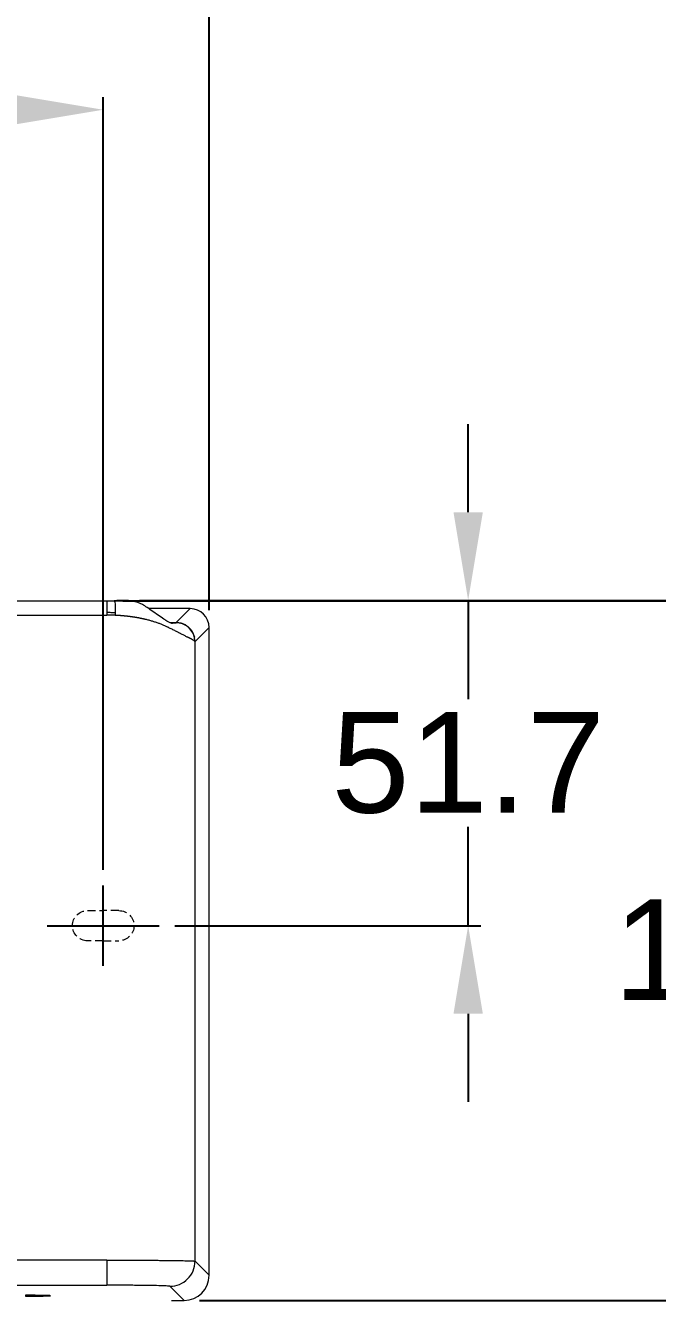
# Model space of a CAD drawing. Header units: millimetres. Extents: x 13235 to 13829, y -4257 to -3417.
# Drawn here: x 13469.7 to 13494.8, y -3957.2 to -3906.6 of the extents above; entities that cross this region are included whole.
import ezdxf

# ---------------------------------------------------------------- set-up
doc = ezdxf.new("R2010")
doc.units = ezdxf.units.MM
doc.header["$LTSCALE"] = 0.1
for name, pattern in [('CENTER2', [28.575, 19.05, -3.175, 3.175, -3.175]), ('HIDDEN2', [4.7625, 3.175, -1.5875]), ('HIDDENX2', [19.05, 12.7, -6.35])]:
    doc.linetypes.add(name, pattern=pattern)
doc.layers.get('0').update_dxf_attribs({"lineweight": 15})
doc.layers.add('DIM', color=3, linetype='Continuous', lineweight=9)
doc.layers.add('HIDDEN', color=8, linetype='HIDDENX2')
doc.styles.add('ARIAL', font='arial.ttf')
doc.styles.get("Standard").update_dxf_attribs({"font": 'arial.ttf'})
doc.dimstyles.new('ISO-25', dxfattribs={"dimtxt": 4, "dimasz": 3.5, "dimexe": 0.5, "dimexo": 0.625, "dimtad": 1, "dimdec": 1, "dimlfac": 5, "dimdsep": 46, "dimtxsty": 'Standard', "dimcen": 2.5, "dimadec": 0, "dimazin": 0, "dimtfac": 1, "dimtdec": 1, "dimtmove": 0, "dimatfit": 3, "dimfxl": 1, "dimarcsym": 0})
doc.dimstyles.new('사본 ISO-25', dxfattribs={"dimtxt": 4, "dimasz": 3.5, "dimexe": 0.5, "dimexo": 0.625, "dimgap": 1.5, "dimtad": 1, "dimtih": 1, "dimtoh": 1, "dimdec": 1, "dimlfac": 4, "dimdsep": 46, "dimtxsty": 'ARIAL', "dimcen": 0, "dimclrd": 3, "dimclre": 3, "dimclrt": 3, "dimadec": 1, "dimazin": 0, "dimtfac": 1, "dimtdec": 1, "dimtmove": 0, "dimatfit": 3, "dimfxl": 1.25, "dimtfill": 1, "dimarcsym": 0})

# ---------------------------------------------------------------- blocks, each defined once
blk = doc.blocks.new('*D105')
at = {"layer": 'Defpoints', "color": 0, "transparency": 16777216}
for p in [(13444.485, -3661.544), (13548.025, -4163.6), (13562.32, -4163.6)]:
    blk.add_point(p, dxfattribs=at)
at = {"layer": 'DIM', "color": 3, "lineweight": -2, "transparency": 16777216}
for p, q in [((13445.11, -3661.544), (13562.82, -3661.544)), ((13562.32, -3665.044), (13562.32, -3909.631)), ((13562.32, -4160.1), (13562.32, -3917.875)), ((13548.65, -4163.6), (13562.82, -4163.6))]:
    blk.add_line(p, q, dxfattribs=at)
at = {"layer": 'DIM', "color": 3, "transparency": 16777216}
for points in [[(13561.736, -3665.044), (13562.903, -3665.044), (13562.32, -3661.544)], [(13561.736, -4160.1), (13562.903, -4160.1), (13562.32, -4163.6)]]:
    blk.add_solid(points, dxfattribs=at)
at = {"layer": 'DIM', "color": 3, "transparency": 16777216, "insert": (13562.32, -3913.753), "char_height": 4, "attachment_point": 5, "style": 'ARIAL', "bg_fill": 3, "box_fill_scale": 1.1, "bg_fill_color": 256, "bg_fill_true_color": 13158600, "bg_fill_transparency": 0}
blk.add_mtext('(2280)', dxfattribs=at)
blk = doc.blocks.new('*D92')
at = {"layer": 'Defpoints', "color": 0, "transparency": 16777216}
for p in [(13476.948, -3897.53), (13476.948, -3930.422), (13348.468, -3940.48)]:
    blk.add_point(p, dxfattribs=at)
at = {"layer": 'DIM', "color": 3, "lineweight": -2, "transparency": 16777216}
for p, q in [((13348.468, -3939.855), (13348.468, -3897.03)), ((13476.948, -3929.797), (13476.948, -3897.03)), ((13351.968, -3897.53), (13406.798, -3897.53)), ((13473.448, -3897.53), (13418.619, -3897.53))]:
    blk.add_line(p, q, dxfattribs=at)
at = {"layer": 'DIM', "color": 3, "transparency": 16777216}
for points in [[(13351.968, -3896.947), (13351.968, -3898.113), (13348.468, -3897.53)], [(13473.448, -3896.947), (13473.448, -3898.113), (13476.948, -3897.53)]]:
    blk.add_solid(points, dxfattribs=at)
at = {"layer": 'DIM', "color": 3, "transparency": 16777216, "insert": (13412.708, -3897.53), "char_height": 4, "attachment_point": 5, "style": 'ARIAL', "bg_fill": 3, "box_fill_scale": 1.1, "bg_fill_color": 256, "bg_fill_true_color": 13158600, "bg_fill_transparency": 0}
blk.add_mtext('514', dxfattribs=at)
blk = doc.blocks.new('*D95')
at = {"layer": 'Defpoints', "color": 0, "transparency": 16777216}
for p in [(13473.559, -3929.403), (13428.922, -4163.6), (13516.972, -4163.6)]:
    blk.add_point(p, dxfattribs=at)
at = {"layer": 'DIM', "color": 3, "lineweight": -2, "transparency": 16777216}
for p, q in [((13474.184, -3929.403), (13517.472, -3929.403)), ((13516.972, -3932.903), (13516.972, -4042.959)), ((13516.972, -4160.1), (13516.972, -4050.044)), ((13429.547, -4163.6), (13517.472, -4163.6))]:
    blk.add_line(p, q, dxfattribs=at)
at = {"layer": 'DIM', "color": 3, "transparency": 16777216}
for points in [[(13516.389, -3932.903), (13517.556, -3932.903), (13516.972, -3929.403)], [(13516.389, -4160.1), (13517.556, -4160.1), (13516.972, -4163.6)]]:
    blk.add_solid(points, dxfattribs=at)
at = {"layer": 'DIM', "color": 3, "transparency": 16777216, "insert": (13516.972, -4046.502), "char_height": 4, "attachment_point": 5, "style": 'ARIAL', "bg_fill": 3, "box_fill_scale": 1.1, "bg_fill_color": 256, "bg_fill_true_color": 13158600, "bg_fill_transparency": 0}
blk.add_mtext('977.5', dxfattribs=at)
blk = doc.blocks.new('*D96')
at = {"layer": 'Defpoints', "color": 0, "transparency": 16777216}
for p in [(13472.889, -3929.416), (13472.889, -4163.6), (13539.289, -4163.6)]:
    blk.add_point(p, dxfattribs=at)
at = {"layer": 'DIM', "color": 0, "lineweight": -2, "transparency": 16777216}
for p, q in [((13473.514, -3929.416), (13539.789, -3929.416)), ((13539.289, -3932.916), (13539.289, -4160.1)), ((13473.514, -4163.6), (13539.789, -4163.6))]:
    blk.add_line(p, q, dxfattribs=at)
at = {"layer": 'DIM', "color": 0, "transparency": 16777216}
for points in [[(13538.705, -3932.916), (13539.872, -3932.916), (13539.289, -3929.416)], [(13538.705, -4160.1), (13539.872, -4160.1), (13539.289, -4163.6)]]:
    blk.add_solid(points, dxfattribs=at)
at = {"layer": 'DIM', "color": 0, "transparency": 16777216, "insert": (13535.562, -4046.508), "char_height": 4, "attachment_point": 5, "rotation": 90}
blk.add_mtext('{\\fGulim|b0|i0|c129|p50;선반까찌 높이 1000 ~ 1050}', dxfattribs=at)
blk = doc.blocks.new('*D93')
at = {"layer": 'Defpoints', "color": 0, "transparency": 16777216}
for p in [(13472.74, -3909.901), (13472.74, -3940.735), (13355.727, -3945.735)]:
    blk.add_point(p, dxfattribs=at)
at = {"layer": 'DIM', "color": 3, "lineweight": -2, "transparency": 16777216}
for p, q in [((13355.727, -3945.11), (13355.727, -3909.401)), ((13472.74, -3940.11), (13472.74, -3909.401)), ((13359.227, -3909.901), (13408.231, -3909.901)), ((13469.24, -3909.901), (13420.237, -3909.901))]:
    blk.add_line(p, q, dxfattribs=at)
at = {"layer": 'DIM', "color": 3, "transparency": 16777216}
for points in [[(13359.227, -3909.318), (13359.227, -3910.484), (13355.727, -3909.901)], [(13469.24, -3909.318), (13469.24, -3910.484), (13472.74, -3909.901)]]:
    blk.add_solid(points, dxfattribs=at)
at = {"layer": 'DIM', "color": 3, "transparency": 16777216, "insert": (13414.234, -3909.901), "char_height": 4, "attachment_point": 5, "style": 'ARIAL', "bg_fill": 3, "box_fill_scale": 1.1, "bg_fill_color": 256, "bg_fill_true_color": 13158600, "bg_fill_transparency": 0}
blk.add_mtext('468', dxfattribs=at)
blk = doc.blocks.new('*D106')
at = {"layer": 'Defpoints', "color": 0, "transparency": 16777216}
for p in [(13473.559, -3929.403), (13500.018, -3929.403), (13475.947, -3957.231)]:
    blk.add_point(p, dxfattribs=at)
at = {"layer": 'DIM', "color": 3, "lineweight": -2, "transparency": 16777216}
for p, q in [((13474.184, -3929.403), (13500.518, -3929.403)), ((13500.018, -3932.903), (13500.018, -3939.773)), ((13500.018, -3953.731), (13500.018, -3946.86)), ((13476.572, -3957.231), (13500.518, -3957.231))]:
    blk.add_line(p, q, dxfattribs=at)
at = {"layer": 'DIM', "color": 3, "transparency": 16777216}
for points in [[(13499.435, -3932.903), (13500.602, -3932.903), (13500.018, -3929.403)], [(13499.435, -3953.731), (13500.602, -3953.731), (13500.018, -3957.231)]]:
    blk.add_solid(points, dxfattribs=at)
at = {"layer": 'DIM', "color": 3, "transparency": 16777216, "insert": (13500.018, -3943.317), "char_height": 4, "attachment_point": 5, "style": 'ARIAL', "bg_fill": 3, "box_fill_scale": 1.1, "bg_fill_color": 256, "bg_fill_true_color": 13158600, "bg_fill_transparency": 0}
blk.add_mtext('111.3', dxfattribs=at)
blk = doc.blocks.new('*D108')
at = {"color": 3, "lineweight": -2, "transparency": 16777216}
for p, q in [((13487.245, -3925.903), (13487.245, -3922.403)), ((13475.589, -3929.403), (13487.745, -3929.403)), ((13487.245, -3929.403), (13487.245, -3932.903)), ((13487.245, -3932.903), (13487.245, -3933.326)), ((13487.245, -3938.834), (13487.245, -3938.411)), ((13487.245, -3942.334), (13487.245, -3938.834)), ((13475.589, -3942.334), (13487.745, -3942.334)), ((13487.245, -3945.834), (13487.245, -3949.334))]:
    blk.add_line(p, q, dxfattribs=at)
at = {"color": 3, "transparency": 16777216}
for points in [[(13486.662, -3925.903), (13487.829, -3925.903), (13487.245, -3929.403)], [(13486.662, -3945.834), (13487.829, -3945.834), (13487.245, -3942.334)]]:
    blk.add_solid(points, dxfattribs=at)
at = {"layer": 'Defpoints', "color": 0, "transparency": 16777216}
for p in [(13474.964, -3929.403), (13487.245, -3929.403), (13474.964, -3942.334)]:
    blk.add_point(p, dxfattribs=at)
at = {"color": 3, "transparency": 16777216, "insert": (13487.245, -3935.869), "char_height": 4, "attachment_point": 5, "style": 'ARIAL', "bg_fill": 3, "box_fill_scale": 1.1, "bg_fill_color": 256, "bg_fill_true_color": 13158600, "bg_fill_transparency": 0}
blk.add_mtext('51.7', dxfattribs=at)

msp = doc.modelspace()

# ---------------------------------------------------------------- dimensions: what is measured, and where the dimension line sits
at = {"layer": 'DIM'}
dim = msp.add_linear_dim(base=(13562.32, -4163.6), p1=(13444.485, -3661.544), p2=(13548.025, -4163.6), angle=90, text='(2280)', dimstyle='사본 ISO-25', override={"dimtxt": 4, "dimtad": 0}, dxfattribs=at)
dim.commit()
dim.dimension.update_dxf_attribs({"geometry": '*D105', "text_midpoint": (13562.32, -3913.753), "dimtype": 160})

# ---------------------------------------------------------------- next in the draw order: linework, layer by layer
at = {"linetype": 'Continuous', "lineweight": 18}
for p, q in [((13433.335, -3929.416), (13472.889, -3929.416)), ((13433.335, -3929.416), (13472.889, -3929.416)), ((13476.201, -3929.731), (13474.546, -3929.731)), ((13476.201, -3929.731), (13474.546, -3929.731)), ((13476.95, -3956.231), (13476.95, -3930.48)), ((13476.95, -3956.231), (13476.95, -3930.48))]:
    msp.add_line(p, q, dxfattribs=at)
at = {"linetype": 'Continuous', "lineweight": 13}
for p, q in [((13433.335, -3929.991), (13472.889, -3929.991)), ((13433.335, -3929.991), (13472.889, -3929.991)), ((13475.643, -3930.288), (13476.201, -3929.731)), ((13475.643, -3930.288), (13476.201, -3929.731)), ((13475.413, -3930.288), (13475.643, -3930.288)), ((13475.413, -3930.288), (13475.643, -3930.288)), ((13476.95, -3930.48), (13476.393, -3931.038)), ((13476.95, -3930.48), (13476.393, -3931.038)), ((13476.389, -3955.669), (13476.389, -3931.035)), ((13476.389, -3955.669), (13476.389, -3931.035)), ((13472.889, -3955.626), (13352.53, -3955.626)), ((13472.889, -3955.626), (13352.53, -3955.626)), ((13476.389, -3955.669), (13476.95, -3956.231)), ((13476.389, -3955.669), (13476.95, -3956.231)), ((13352.53, -3956.626), (13472.889, -3956.626)), ((13469.65, -3957.025), (13469.65, -3957.06)), ((13469.65, -3957.025), (13469.65, -3957.06)), ((13475.951, -3957.231), (13475.389, -3956.669)), ((13475.951, -3957.231), (13475.389, -3956.669)), ((13475.459, -3957.231), (13475.951, -3957.231)), ((13475.459, -3957.231), (13475.951, -3957.231))]:
    msp.add_line(p, q, dxfattribs=at)
at = {"color": 8, "linetype": 'HIDDEN2', "lineweight": 18, "extrusion": (0, 0, -1)}
for p, q in [((13473.365, -3941.735), (13472.74, -3941.735)), ((13472.74, -3942.933), (13473.365, -3942.933))]:
    msp.add_line(p, q, dxfattribs=at)
for start, end in [(90, 180), (180, 270)]:
    msp.add_arc((-13473.365, -3942.334), 0.599, start, end, dxfattribs=at)
at = {"linetype": 'Continuous', "lineweight": 18}
msp.add_ellipse((13476.2, -3930.481), major_axis=(0.53, 0.53), ratio=0.999695, start_param=5.497939, end_param=7.068431, dxfattribs=at)
msp.add_ellipse((13476.2, -3930.481), major_axis=(0.53, 0.53), ratio=0.999695, start_param=5.497939, end_param=7.068431, dxfattribs=at)
at = {"linetype": 'Continuous', "lineweight": 13}
for centre, major_axis, ratio, start_param, end_param in [((13475.95, -3956.23), (0.707, -0.707), 0.999695, 5.497939, 7.068431), ((13475.95, -3956.23), (0.707, -0.707), 0.999695, 5.497939, 7.068431), ((13469.65, -3957.043), (1, 0), 0.017452, 4.712389, 7.853982), ((13469.65, -3957.043), (1, 0), 0.017452, 4.712389, 7.853982)]:
    msp.add_ellipse(centre, major_axis=major_axis, ratio=ratio, start_param=start_param, end_param=end_param, dxfattribs=at)
at = {"linetype": 'Continuous', "lineweight": 18}
for points, knots in [([(13472.889, -3929.42), (13472.914, -3929.42), (13472.951, -3929.42), (13472.999, -3929.42), (13473.048, -3929.42), (13473.109, -3929.419), (13473.158, -3929.419), (13473.182, -3929.419)], [0, 0, 0, 0, 0.25, 0.375, 0.5, 0.75, 1, 1, 1, 1]), ([(13472.889, -3929.42), (13472.914, -3929.42), (13472.951, -3929.42), (13472.999, -3929.42), (13473.048, -3929.42), (13473.109, -3929.419), (13473.158, -3929.419), (13473.182, -3929.419)], [0, 0, 0, 0, 0.25, 0.375, 0.5, 0.75, 1, 1, 1, 1]), ([(13473.168, -3929.416), (13473.172, -3929.416), (13473.179, -3929.416), (13473.189, -3929.417), (13473.2, -3929.417), (13473.21, -3929.417), (13473.22, -3929.417), (13473.23, -3929.417), (13473.24, -3929.417), (13473.251, -3929.417), (13473.261, -3929.417), (13473.271, -3929.417), (13473.281, -3929.417), (13473.291, -3929.417), (13473.301, -3929.418), (13473.311, -3929.418), (13473.32, -3929.418), (13473.33, -3929.418), (13473.34, -3929.418), (13473.35, -3929.418), (13473.36, -3929.419), (13473.369, -3929.419), (13473.379, -3929.419), (13473.388, -3929.419), (13473.398, -3929.42), (13473.408, -3929.42), (13473.417, -3929.42), (13473.426, -3929.421), (13473.436, -3929.421), (13473.445, -3929.421), (13473.454, -3929.422), (13473.464, -3929.422), (13473.473, -3929.422), (13473.482, -3929.423), (13473.491, -3929.423), (13473.5, -3929.424), (13473.51, -3929.424), (13473.519, -3929.425), (13473.528, -3929.425), (13473.537, -3929.426), (13473.543, -3929.426), (13473.546, -3929.427), (13473.546, -3929.427)], [0, 0, 0, 0, 0.026896, 0.053721, 0.080474, 0.107157, 0.133769, 0.160312, 0.186785, 0.21319, 0.239526, 0.265794, 0.291994, 0.318127, 0.344193, 0.370193, 0.396125, 0.421992, 0.447792, 0.473527, 0.499196, 0.524799, 0.550337, 0.57581, 0.601217, 0.62656, 0.651837, 0.677049, 0.702197, 0.72728, 0.752298, 0.777251, 0.802139, 0.826963, 0.851722, 0.876417, 0.901046, 0.925611, 0.950112, 0.974548, 0.99892, 1, 1, 1, 1]), ([(13475.407, -3930.302), (13475.385, -3930.293), (13475.326, -3930.265), (13475.122, -3930.13), (13474.817, -3929.921), (13474.511, -3929.705), (13474.244, -3929.524), (13473.83, -3929.403), (13473.447, -3929.388), (13473.19, -3929.425)], [0, 0, 0, 0, 0.07594, 0.155778, 0.393154, 0.508428, 0.589697, 0.741987, 1, 1, 1, 1]), ([(13475.456, -3930.313), (13475.456, -3930.314), (13475.451, -3930.316), (13475.416, -3930.308), (13475.327, -3930.266), (13475.122, -3930.13), (13474.817, -3929.921), (13474.511, -3929.705), (13474.244, -3929.524), (13473.83, -3929.403), (13473.447, -3929.388), (13473.19, -3929.425)], [0, 0, 0, 0, 0.028511, 0.098611, 0.168655, 0.240483, 0.454042, 0.55775, 0.630865, 0.767875, 1, 1, 1, 1]), ([(13475.643, -3930.288), (13475.643, -3930.288), (13475.642, -3930.289), (13475.642, -3930.29), (13475.642, -3930.291), (13475.643, -3930.292), (13475.642, -3930.293), (13475.641, -3930.294)], [0, 0, 0, 0, 0.25, 0.375, 0.5, 0.75, 1, 1, 1, 1]), ([(13475.643, -3930.288), (13475.643, -3930.288), (13475.642, -3930.289), (13475.642, -3930.29), (13475.642, -3930.291), (13475.643, -3930.292), (13475.642, -3930.293), (13475.641, -3930.294)], [0, 0, 0, 0, 0.25, 0.375, 0.5, 0.75, 1, 1, 1, 1])]:
    msp.add_open_spline(points, degree=3, knots=knots, dxfattribs=at)
at = {"linetype": 'Continuous', "lineweight": 13}
for points, degree in [([(13472.889, -3929.42), (13472.889, -3929.448), (13472.889, -3929.62), (13472.889, -3929.889)], 3), ([(13472.889, -3929.42), (13472.889, -3929.448), (13472.889, -3929.62), (13472.889, -3929.889)], 3), ([(13473.182, -3929.419), (13473.178, -3929.417), (13473.173, -3929.416), (13473.168, -3929.416)], 3), ([(13473.182, -3929.419), (13473.178, -3929.417), (13473.173, -3929.416), (13473.168, -3929.416)], 3), ([(13475.784, -3930.307), (13475.739, -3930.299), (13475.691, -3930.294), (13475.641, -3930.294)], 3), ([(13475.784, -3930.307), (13475.739, -3930.299), (13475.691, -3930.294), (13475.641, -3930.294)], 3), ([(13476.366, -3930.882), (13476.308, -3930.621), (13476.098, -3930.368), (13475.784, -3930.307)], 3), ([(13476.366, -3930.882), (13476.308, -3930.621), (13476.098, -3930.368), (13475.784, -3930.307)], 3), ([(13476.393, -3931.038), (13476.391, -3931.04), (13476.389, -3931.035)], 2), ([(13475.389, -3956.669), (13475.384, -3956.665), (13475.321, -3956.657), (13475.062, -3956.647), (13474.661, -3956.638), (13474.142, -3956.631), (13473.536, -3956.627), (13473.111, -3956.626), (13472.889, -3956.626)], 3), ([(13475.389, -3956.669), (13475.384, -3956.665), (13475.321, -3956.657), (13475.062, -3956.647), (13474.661, -3956.638), (13474.142, -3956.631), (13473.536, -3956.627), (13473.111, -3956.626), (13472.889, -3956.626)], 3)]:
    msp.add_open_spline(points, degree=degree, dxfattribs=at)
at = {"linetype": 'Continuous', "lineweight": 18}
for points in [[(13473.23, -3929.897), (13473.238, -3929.626), (13473.227, -3929.443), (13473.182, -3929.419)], [(13473.23, -3929.897), (13473.238, -3929.626), (13473.227, -3929.443), (13473.182, -3929.419)], [(13472.889, -3929.889), (13472.889, -3929.922), (13472.889, -3929.956), (13472.889, -3929.991)], [(13473.23, -3929.897), (13473.173, -3929.895), (13473.06, -3929.892), (13472.946, -3929.889), (13472.889, -3929.889)], [(13473.23, -3929.897), (13473.173, -3929.895), (13473.06, -3929.892), (13472.946, -3929.889), (13472.889, -3929.889)], [(13472.889, -3929.889), (13472.889, -3929.922), (13472.889, -3929.956), (13472.889, -3929.991)], [(13473.226, -3929.999), (13473.17, -3929.996), (13473.058, -3929.992), (13472.945, -3929.991), (13472.889, -3929.991)], [(13473.226, -3929.999), (13473.17, -3929.996), (13473.058, -3929.992), (13472.945, -3929.991), (13472.889, -3929.991)], [(13473.226, -3929.999), (13473.227, -3929.964), (13473.229, -3929.93), (13473.23, -3929.897)], [(13473.226, -3929.999), (13473.227, -3929.964), (13473.229, -3929.93), (13473.23, -3929.897)], [(13476.382, -3931.027), (13476.382, -3930.979), (13476.376, -3930.931), (13476.366, -3930.882)], [(13476.382, -3931.027), (13476.382, -3930.979), (13476.376, -3930.931), (13476.366, -3930.882)]]:
    msp.add_open_spline(points, degree=3, dxfattribs=at)
at = {"linetype": 'Continuous', "lineweight": 13}
for points, knots in [([(13476.382, -3931.027), (13476.381, -3931.027), (13476.381, -3931.026), (13476.38, -3931.025), (13476.379, -3931.025), (13476.377, -3931.024), (13476.376, -3931.023), (13476.375, -3931.022), (13476.374, -3931.021), (13476.372, -3931.02), (13476.371, -3931.019), (13476.369, -3931.018), (13476.367, -3931.017), (13476.366, -3931.015), (13476.364, -3931.014), (13476.362, -3931.013), (13476.36, -3931.012), (13476.359, -3931.011), (13476.357, -3931.009), (13476.355, -3931.008), (13476.352, -3931.007), (13476.35, -3931.005), (13476.348, -3931.004), (13476.346, -3931.003), (13476.343, -3931.001), (13476.341, -3931), (13476.339, -3930.998), (13476.336, -3930.997), (13476.333, -3930.995), (13476.331, -3930.994), (13476.328, -3930.992), (13476.325, -3930.99), (13476.323, -3930.989), (13476.32, -3930.987), (13476.317, -3930.985), (13476.314, -3930.984), (13476.311, -3930.982), (13476.307, -3930.98), (13476.304, -3930.978), (13476.301, -3930.976), (13476.298, -3930.975), (13476.294, -3930.973), (13476.291, -3930.971), (13476.287, -3930.969), (13476.284, -3930.967), (13476.28, -3930.965), (13476.277, -3930.963), (13476.273, -3930.961), (13476.269, -3930.959), (13476.265, -3930.957), (13476.261, -3930.955), (13476.257, -3930.952), (13476.253, -3930.95), (13476.249, -3930.948), (13476.245, -3930.946), (13476.241, -3930.943), (13476.236, -3930.941), (13476.232, -3930.939), (13476.228, -3930.937), (13476.223, -3930.934), (13476.219, -3930.932), (13476.214, -3930.929), (13476.21, -3930.927), (13476.205, -3930.924), (13476.2, -3930.922), (13476.195, -3930.919), (13476.19, -3930.917), (13476.185, -3930.914), (13476.18, -3930.912), (13476.175, -3930.909), (13476.17, -3930.906), (13476.165, -3930.904), (13476.16, -3930.901), (13476.155, -3930.898), (13476.149, -3930.895), (13476.144, -3930.892), (13476.138, -3930.89), (13476.133, -3930.887), (13476.127, -3930.884), (13476.122, -3930.881), (13476.116, -3930.878), (13476.11, -3930.875), (13476.104, -3930.872), (13476.099, -3930.869), (13476.093, -3930.866), (13476.087, -3930.863), (13476.066, -3930.852), (13476.029, -3930.833), (13475.973, -3930.805), (13475.913, -3930.774), (13475.857, -3930.746), (13475.809, -3930.722), (13475.768, -3930.701), (13475.726, -3930.68), (13475.654, -3930.644), (13475.548, -3930.59), (13475.434, -3930.533), (13475.356, -3930.494), (13475.32, -3930.476), (13475.284, -3930.458), (13475.241, -3930.438), (13475.165, -3930.404), (13475.069, -3930.363), (13474.948, -3930.317), (13474.823, -3930.274), (13474.693, -3930.233), (13474.561, -3930.195), (13474.462, -3930.17), (13474.4, -3930.156), (13474.375, -3930.15), (13474.351, -3930.144), (13474.326, -3930.139), (13474.301, -3930.134), (13474.276, -3930.128), (13474.251, -3930.123), (13474.226, -3930.118), (13474.201, -3930.113), (13474.175, -3930.108), (13474.15, -3930.103), (13474.124, -3930.099), (13474.099, -3930.094), (13474.073, -3930.09), (13474.048, -3930.085), (13474.022, -3930.081), (13473.996, -3930.077), (13473.97, -3930.073), (13473.944, -3930.069), (13473.918, -3930.065), (13473.892, -3930.061), (13473.866, -3930.057), (13473.84, -3930.054), (13473.814, -3930.05), (13473.788, -3930.047), (13473.761, -3930.043), (13473.735, -3930.04), (13473.708, -3930.037), (13473.682, -3930.034), (13473.655, -3930.031), (13473.629, -3930.028), (13473.602, -3930.026), (13473.576, -3930.023), (13473.549, -3930.021), (13473.522, -3930.018), (13473.495, -3930.016), (13473.469, -3930.014), (13473.442, -3930.012), (13473.415, -3930.01), (13473.388, -3930.008), (13473.361, -3930.006), (13473.334, -3930.004), (13473.307, -3930.003), (13473.28, -3930.001), (13473.253, -3930), (13473.235, -3929.999), (13473.226, -3929.999)], [0, 0, 0, 0, 0.002907, 0.005814, 0.008721, 0.01163, 0.014539, 0.017448, 0.020358, 0.023269, 0.02618, 0.029092, 0.032005, 0.034918, 0.037832, 0.040747, 0.043662, 0.046578, 0.049495, 0.052413, 0.055331, 0.05825, 0.06117, 0.06409, 0.067011, 0.069934, 0.072856, 0.07578, 0.078704, 0.08163, 0.084556, 0.087483, 0.09041, 0.093339, 0.096269, 0.099199, 0.10213, 0.105062, 0.107995, 0.110929, 0.113864, 0.1168, 0.119737, 0.122674, 0.125613, 0.128553, 0.131493, 0.134435, 0.137378, 0.140321, 0.143266, 0.146211, 0.149158, 0.152106, 0.155055, 0.158004, 0.160955, 0.163907, 0.16686, 0.169815, 0.17277, 0.175726, 0.178684, 0.181642, 0.184602, 0.187563, 0.190525, 0.193489, 0.196453, 0.199419, 0.202386, 0.205354, 0.208323, 0.211294, 0.214265, 0.217239, 0.220213, 0.223188, 0.226165, 0.229143, 0.232123, 0.235103, 0.238085, 0.241069, 0.244053, 0.247039, 0.250027, 0.274787, 0.299703, 0.324781, 0.350025, 0.364892, 0.379848, 0.394892, 0.410026, 0.455063, 0.500019, 0.515642, 0.525124, 0.531268, 0.546598, 0.562519, 0.594258, 0.625015, 0.656633, 0.687997, 0.719117, 0.750006, 0.755513, 0.761015, 0.766513, 0.772007, 0.777497, 0.782984, 0.788466, 0.793944, 0.799419, 0.80489, 0.810358, 0.815822, 0.821282, 0.826739, 0.832193, 0.837644, 0.843091, 0.848535, 0.853976, 0.859415, 0.86485, 0.870283, 0.875712, 0.881139, 0.886564, 0.891986, 0.897405, 0.902822, 0.908237, 0.913649, 0.91906, 0.924468, 0.929874, 0.935278, 0.94068, 0.946081, 0.951479, 0.956876, 0.962272, 0.967665, 0.973058, 0.978449, 0.983838, 0.989227, 0.994614, 1, 1, 1, 1]), ([(13476.382, -3931.027), (13476.381, -3931.027), (13476.381, -3931.026), (13476.38, -3931.025), (13476.379, -3931.025), (13476.377, -3931.024), (13476.376, -3931.023), (13476.375, -3931.022), (13476.374, -3931.021), (13476.372, -3931.02), (13476.371, -3931.019), (13476.369, -3931.018), (13476.367, -3931.017), (13476.366, -3931.015), (13476.364, -3931.014), (13476.362, -3931.013), (13476.36, -3931.012), (13476.359, -3931.011), (13476.357, -3931.009), (13476.355, -3931.008), (13476.352, -3931.007), (13476.35, -3931.005), (13476.348, -3931.004), (13476.346, -3931.003), (13476.343, -3931.001), (13476.341, -3931), (13476.339, -3930.998), (13476.336, -3930.997), (13476.333, -3930.995), (13476.331, -3930.994), (13476.328, -3930.992), (13476.325, -3930.99), (13476.323, -3930.989), (13476.32, -3930.987), (13476.317, -3930.985), (13476.314, -3930.984), (13476.311, -3930.982), (13476.307, -3930.98), (13476.304, -3930.978), (13476.301, -3930.976), (13476.298, -3930.975), (13476.294, -3930.973), (13476.291, -3930.971), (13476.287, -3930.969), (13476.284, -3930.967), (13476.28, -3930.965), (13476.277, -3930.963), (13476.273, -3930.961), (13476.269, -3930.959), (13476.265, -3930.957), (13476.261, -3930.955), (13476.257, -3930.952), (13476.253, -3930.95), (13476.249, -3930.948), (13476.245, -3930.946), (13476.241, -3930.943), (13476.236, -3930.941), (13476.232, -3930.939), (13476.228, -3930.937), (13476.223, -3930.934), (13476.219, -3930.932), (13476.214, -3930.929), (13476.21, -3930.927), (13476.205, -3930.924), (13476.2, -3930.922), (13476.195, -3930.919), (13476.19, -3930.917), (13476.185, -3930.914), (13476.18, -3930.912), (13476.175, -3930.909), (13476.17, -3930.906), (13476.165, -3930.904), (13476.16, -3930.901), (13476.155, -3930.898), (13476.149, -3930.895), (13476.144, -3930.892), (13476.138, -3930.89), (13476.133, -3930.887), (13476.127, -3930.884), (13476.122, -3930.881), (13476.116, -3930.878), (13476.11, -3930.875), (13476.104, -3930.872), (13476.099, -3930.869), (13476.093, -3930.866), (13476.087, -3930.863), (13476.066, -3930.852), (13476.029, -3930.833), (13475.973, -3930.805), (13475.913, -3930.774), (13475.857, -3930.746), (13475.809, -3930.722), (13475.768, -3930.701), (13475.726, -3930.68), (13475.654, -3930.644), (13475.548, -3930.59), (13475.434, -3930.533), (13475.356, -3930.494), (13475.32, -3930.476), (13475.284, -3930.458), (13475.241, -3930.438), (13475.165, -3930.404), (13475.069, -3930.363), (13474.948, -3930.317), (13474.823, -3930.274), (13474.693, -3930.233), (13474.561, -3930.195), (13474.462, -3930.17), (13474.4, -3930.156), (13474.375, -3930.15), (13474.351, -3930.144), (13474.326, -3930.139), (13474.301, -3930.134), (13474.276, -3930.128), (13474.251, -3930.123), (13474.226, -3930.118), (13474.201, -3930.113), (13474.175, -3930.108), (13474.15, -3930.103), (13474.124, -3930.099), (13474.099, -3930.094), (13474.073, -3930.09), (13474.048, -3930.085), (13474.022, -3930.081), (13473.996, -3930.077), (13473.97, -3930.073), (13473.944, -3930.069), (13473.918, -3930.065), (13473.892, -3930.061), (13473.866, -3930.057), (13473.84, -3930.054), (13473.814, -3930.05), (13473.788, -3930.047), (13473.761, -3930.043), (13473.735, -3930.04), (13473.708, -3930.037), (13473.682, -3930.034), (13473.655, -3930.031), (13473.629, -3930.028), (13473.602, -3930.026), (13473.576, -3930.023), (13473.549, -3930.021), (13473.522, -3930.018), (13473.495, -3930.016), (13473.469, -3930.014), (13473.442, -3930.012), (13473.415, -3930.01), (13473.388, -3930.008), (13473.361, -3930.006), (13473.334, -3930.004), (13473.307, -3930.003), (13473.28, -3930.001), (13473.253, -3930), (13473.235, -3929.999), (13473.226, -3929.999)], [0, 0, 0, 0, 0.002907, 0.005814, 0.008721, 0.01163, 0.014539, 0.017448, 0.020358, 0.023269, 0.02618, 0.029092, 0.032005, 0.034918, 0.037832, 0.040747, 0.043662, 0.046578, 0.049495, 0.052413, 0.055331, 0.05825, 0.06117, 0.06409, 0.067011, 0.069934, 0.072856, 0.07578, 0.078704, 0.08163, 0.084556, 0.087483, 0.09041, 0.093339, 0.096269, 0.099199, 0.10213, 0.105062, 0.107995, 0.110929, 0.113864, 0.1168, 0.119737, 0.122674, 0.125613, 0.128553, 0.131493, 0.134435, 0.137378, 0.140321, 0.143266, 0.146211, 0.149158, 0.152106, 0.155055, 0.158004, 0.160955, 0.163907, 0.16686, 0.169815, 0.17277, 0.175726, 0.178684, 0.181642, 0.184602, 0.187563, 0.190525, 0.193489, 0.196453, 0.199419, 0.202386, 0.205354, 0.208323, 0.211294, 0.214265, 0.217239, 0.220213, 0.223188, 0.226165, 0.229143, 0.232123, 0.235103, 0.238085, 0.241069, 0.244053, 0.247039, 0.250027, 0.274787, 0.299703, 0.324781, 0.350025, 0.364892, 0.379848, 0.394892, 0.410026, 0.455063, 0.500019, 0.515642, 0.525124, 0.531268, 0.546598, 0.562519, 0.594258, 0.625015, 0.656633, 0.687997, 0.719117, 0.750006, 0.755513, 0.761015, 0.766513, 0.772007, 0.777497, 0.782984, 0.788466, 0.793944, 0.799419, 0.80489, 0.810358, 0.815822, 0.821282, 0.826739, 0.832193, 0.837644, 0.843091, 0.848535, 0.853976, 0.859415, 0.86485, 0.870283, 0.875712, 0.881139, 0.886564, 0.891986, 0.897405, 0.902822, 0.908237, 0.913649, 0.91906, 0.924468, 0.929874, 0.935278, 0.94068, 0.946081, 0.951479, 0.956876, 0.962272, 0.967665, 0.973058, 0.978449, 0.983838, 0.989227, 0.994614, 1, 1, 1, 1]), ([(13475.451, -3930.303), (13475.452, -3930.303), (13475.458, -3930.303), (13475.472, -3930.303), (13475.492, -3930.303), (13475.514, -3930.302), (13475.534, -3930.302), (13475.548, -3930.301), (13475.558, -3930.301), (13475.564, -3930.301), (13475.571, -3930.3), (13475.577, -3930.3), (13475.582, -3930.3), (13475.588, -3930.299), (13475.593, -3930.299), (13475.598, -3930.299), (13475.603, -3930.298), (13475.607, -3930.298), (13475.612, -3930.298), (13475.616, -3930.297), (13475.619, -3930.297), (13475.623, -3930.297), (13475.626, -3930.296), (13475.629, -3930.296), (13475.632, -3930.295), (13475.635, -3930.295), (13475.637, -3930.295), (13475.639, -3930.294), (13475.64, -3930.294), (13475.641, -3930.294)], [0, 0, 0, 0, 0.013236, 0.055102, 0.136917, 0.216916, 0.29475, 0.37007, 0.400478, 0.430886, 0.461287, 0.491676, 0.522047, 0.552392, 0.582707, 0.612983, 0.643215, 0.673396, 0.703518, 0.733576, 0.763561, 0.793467, 0.823287, 0.853014, 0.882641, 0.91216, 0.941564, 0.970846, 1, 1, 1, 1]), ([(13475.451, -3930.303), (13475.452, -3930.303), (13475.458, -3930.303), (13475.472, -3930.303), (13475.492, -3930.303), (13475.514, -3930.302), (13475.534, -3930.302), (13475.548, -3930.301), (13475.558, -3930.301), (13475.564, -3930.301), (13475.571, -3930.3), (13475.577, -3930.3), (13475.582, -3930.3), (13475.588, -3930.299), (13475.593, -3930.299), (13475.598, -3930.299), (13475.603, -3930.298), (13475.607, -3930.298), (13475.612, -3930.298), (13475.616, -3930.297), (13475.619, -3930.297), (13475.623, -3930.297), (13475.626, -3930.296), (13475.629, -3930.296), (13475.632, -3930.295), (13475.635, -3930.295), (13475.637, -3930.295), (13475.639, -3930.294), (13475.64, -3930.294), (13475.641, -3930.294)], [0, 0, 0, 0, 0.013236, 0.055102, 0.136917, 0.216916, 0.29475, 0.37007, 0.400478, 0.430886, 0.461287, 0.491676, 0.522047, 0.552392, 0.582707, 0.612983, 0.643215, 0.673396, 0.703518, 0.733576, 0.763561, 0.793467, 0.823287, 0.853014, 0.882641, 0.91216, 0.941564, 0.970846, 1, 1, 1, 1]), ([(13475.784, -3930.307), (13475.787, -3930.307), (13475.79, -3930.307), (13475.794, -3930.306), (13475.796, -3930.306), (13475.798, -3930.305), (13475.799, -3930.305), (13475.8, -3930.304)], [0, 0, 0, 0, 0.25, 0.5, 0.625, 0.75, 1, 1, 1, 1]), ([(13475.784, -3930.307), (13475.787, -3930.307), (13475.79, -3930.307), (13475.794, -3930.306), (13475.796, -3930.306), (13475.798, -3930.305), (13475.799, -3930.305), (13475.8, -3930.304)], [0, 0, 0, 0, 0.25, 0.5, 0.625, 0.75, 1, 1, 1, 1]), ([(13476.376, -3930.879), (13476.366, -3930.83), (13476.32, -3930.69), (13476.212, -3930.534), (13476.069, -3930.415), (13475.944, -3930.346), (13475.849, -3930.315), (13475.8, -3930.304)], [0, 0, 0, 0, 0.164882, 0.498929, 0.665953, 0.832976, 1, 1, 1, 1]), ([(13476.376, -3930.879), (13476.366, -3930.83), (13476.32, -3930.69), (13476.212, -3930.534), (13476.069, -3930.415), (13475.944, -3930.346), (13475.849, -3930.315), (13475.8, -3930.304)], [0, 0, 0, 0, 0.164882, 0.498929, 0.665953, 0.832976, 1, 1, 1, 1]), ([(13476.376, -3930.879), (13476.376, -3930.88), (13476.375, -3930.882), (13476.373, -3930.883), (13476.372, -3930.884), (13476.37, -3930.884), (13476.369, -3930.884), (13476.367, -3930.883), (13476.366, -3930.882)], [0, 0, 0, 0, 0.25, 0.5, 0.625, 0.75, 0.875, 1, 1, 1, 1]), ([(13476.389, -3931.035), (13476.389, -3931.035), (13476.388, -3931.034), (13476.388, -3931.034), (13476.388, -3931.033), (13476.387, -3931.033), (13476.387, -3931.032), (13476.386, -3931.031), (13476.386, -3931.031), (13476.385, -3931.03), (13476.384, -3931.029), (13476.383, -3931.029), (13476.383, -3931.028), (13476.382, -3931.027), (13476.382, -3931.027)], [0, 0, 0, 0, 0.088281, 0.175661, 0.262141, 0.347722, 0.432403, 0.516185, 0.599067, 0.681051, 0.762136, 0.842322, 0.92161, 1, 1, 1, 1]), ([(13476.389, -3931.035), (13476.389, -3931.035), (13476.388, -3931.034), (13476.388, -3931.034), (13476.388, -3931.033), (13476.387, -3931.033), (13476.387, -3931.032), (13476.386, -3931.031), (13476.386, -3931.031), (13476.385, -3931.03), (13476.384, -3931.029), (13476.383, -3931.029), (13476.383, -3931.028), (13476.382, -3931.027), (13476.382, -3931.027)], [0, 0, 0, 0, 0.088281, 0.175661, 0.262141, 0.347722, 0.432403, 0.516185, 0.599067, 0.681051, 0.762136, 0.842322, 0.92161, 1, 1, 1, 1]), ([(13472.889, -3955.626), (13472.894, -3955.626), (13472.905, -3955.626), (13472.92, -3955.626), (13472.936, -3955.626), (13472.952, -3955.626), (13472.968, -3955.626), (13472.984, -3955.626), (13473, -3955.626), (13473.016, -3955.626), (13473.032, -3955.626), (13473.048, -3955.626), (13473.064, -3955.626), (13473.08, -3955.626), (13473.097, -3955.626), (13473.113, -3955.626), (13473.129, -3955.626), (13473.146, -3955.626), (13473.162, -3955.626), (13473.179, -3955.626), (13473.196, -3955.626), (13473.212, -3955.626), (13473.229, -3955.626), (13473.246, -3955.626), (13473.263, -3955.626), (13473.28, -3955.626), (13473.297, -3955.626), (13473.314, -3955.627), (13473.331, -3955.627), (13473.348, -3955.627), (13473.365, -3955.627), (13473.383, -3955.627), (13473.4, -3955.627), (13473.417, -3955.627), (13473.435, -3955.627), (13473.452, -3955.627), (13473.47, -3955.627), (13473.487, -3955.627), (13473.505, -3955.627), (13473.523, -3955.627), (13473.54, -3955.627), (13473.558, -3955.627), (13473.576, -3955.627), (13473.594, -3955.627), (13473.612, -3955.627), (13473.63, -3955.627), (13473.648, -3955.628), (13473.666, -3955.628), (13473.684, -3955.628), (13473.702, -3955.628), (13473.72, -3955.628), (13473.738, -3955.628), (13473.756, -3955.628), (13473.775, -3955.628), (13473.793, -3955.628), (13473.811, -3955.628), (13473.829, -3955.628), (13473.848, -3955.628), (13473.866, -3955.628), (13473.885, -3955.628), (13473.903, -3955.629), (13473.922, -3955.629), (13473.94, -3955.629), (13473.959, -3955.629), (13473.978, -3955.629), (13473.996, -3955.629), (13474.015, -3955.629), (13474.034, -3955.629), (13474.052, -3955.629), (13474.071, -3955.629), (13474.09, -3955.63), (13474.109, -3955.63), (13474.127, -3955.63), (13474.146, -3955.63), (13474.165, -3955.63), (13474.184, -3955.63), (13474.203, -3955.63), (13474.222, -3955.63), (13474.241, -3955.63), (13474.259, -3955.63), (13474.278, -3955.631), (13474.297, -3955.631), (13474.316, -3955.631), (13474.335, -3955.631), (13474.354, -3955.631), (13474.373, -3955.631), (13474.452, -3955.632), (13474.591, -3955.633), (13474.786, -3955.634), (13474.978, -3955.636), (13475.165, -3955.638), (13475.349, -3955.64), (13475.528, -3955.642), (13475.698, -3955.645), (13475.853, -3955.647), (13475.95, -3955.649), (13476.001, -3955.651), (13476.014, -3955.651), (13476.026, -3955.651), (13476.039, -3955.651), (13476.051, -3955.652), (13476.063, -3955.652), (13476.074, -3955.652), (13476.086, -3955.653), (13476.097, -3955.653), (13476.108, -3955.653), (13476.119, -3955.654), (13476.13, -3955.654), (13476.14, -3955.654), (13476.151, -3955.654), (13476.161, -3955.655), (13476.171, -3955.655), (13476.18, -3955.655), (13476.19, -3955.656), (13476.199, -3955.656), (13476.208, -3955.656), (13476.217, -3955.657), (13476.226, -3955.657), (13476.234, -3955.657), (13476.242, -3955.658), (13476.25, -3955.658), (13476.258, -3955.658), (13476.265, -3955.658), (13476.273, -3955.659), (13476.28, -3955.659), (13476.287, -3955.659), (13476.293, -3955.66), (13476.3, -3955.66), (13476.306, -3955.66), (13476.312, -3955.661), (13476.318, -3955.661), (13476.323, -3955.661), (13476.329, -3955.662), (13476.334, -3955.662), (13476.339, -3955.662), (13476.343, -3955.663), (13476.348, -3955.663), (13476.352, -3955.663), (13476.356, -3955.664), (13476.36, -3955.664), (13476.363, -3955.664), (13476.366, -3955.665), (13476.37, -3955.665), (13476.372, -3955.665), (13476.375, -3955.666), (13476.378, -3955.666), (13476.38, -3955.666), (13476.382, -3955.667), (13476.383, -3955.667), (13476.385, -3955.668), (13476.386, -3955.668), (13476.387, -3955.668), (13476.388, -3955.669), (13476.389, -3955.669), (13476.389, -3955.669)], [0, 0, 0, 0, 0.002863, 0.005739, 0.008626, 0.011525, 0.014436, 0.017358, 0.020293, 0.023239, 0.026198, 0.029168, 0.03215, 0.035144, 0.038149, 0.041167, 0.044197, 0.047238, 0.050291, 0.053356, 0.056433, 0.059522, 0.062622, 0.065735, 0.068859, 0.071996, 0.075144, 0.078304, 0.081475, 0.084659, 0.087855, 0.091062, 0.094281, 0.097513, 0.100756, 0.10401, 0.107277, 0.110556, 0.113846, 0.117149, 0.120463, 0.123789, 0.127127, 0.130476, 0.133838, 0.137212, 0.140597, 0.143994, 0.147403, 0.150824, 0.154257, 0.157702, 0.161158, 0.164627, 0.168107, 0.171599, 0.175103, 0.178619, 0.182147, 0.185686, 0.189238, 0.192801, 0.196376, 0.199963, 0.203562, 0.207173, 0.210795, 0.21443, 0.218076, 0.221734, 0.225404, 0.229086, 0.23278, 0.236486, 0.240203, 0.243933, 0.247674, 0.251427, 0.255192, 0.258969, 0.262758, 0.266558, 0.270371, 0.274195, 0.278031, 0.281879, 0.285739, 0.326379, 0.368126, 0.41098, 0.454939, 0.500005, 0.548788, 0.598378, 0.648772, 0.699973, 0.705127, 0.710281, 0.715436, 0.720591, 0.725747, 0.730904, 0.736062, 0.74122, 0.746379, 0.751538, 0.756699, 0.76186, 0.767021, 0.772183, 0.777346, 0.78251, 0.787675, 0.79284, 0.798005, 0.803172, 0.808339, 0.813507, 0.818675, 0.823844, 0.829014, 0.834184, 0.839356, 0.844527, 0.8497, 0.854873, 0.860047, 0.865222, 0.870397, 0.875573, 0.880749, 0.885927, 0.891105, 0.896283, 0.901463, 0.906643, 0.911824, 0.917005, 0.922187, 0.92737, 0.932553, 0.937737, 0.942922, 0.948108, 0.953294, 0.958481, 0.963668, 0.968856, 0.974045, 0.979235, 0.984425, 0.989616, 0.994808, 1, 1, 1, 1]), ([(13472.889, -3955.626), (13472.889, -3955.885), (13472.889, -3956.401), (13472.889, -3956.621), (13472.889, -3956.626)], [0, 0, 0, 0, 0.499905, 1, 1, 1, 1]), ([(13472.889, -3955.626), (13472.894, -3955.626), (13472.905, -3955.626), (13472.92, -3955.626), (13472.936, -3955.626), (13472.952, -3955.626), (13472.968, -3955.626), (13472.984, -3955.626), (13473, -3955.626), (13473.016, -3955.626), (13473.032, -3955.626), (13473.048, -3955.626), (13473.064, -3955.626), (13473.08, -3955.626), (13473.097, -3955.626), (13473.113, -3955.626), (13473.129, -3955.626), (13473.146, -3955.626), (13473.162, -3955.626), (13473.179, -3955.626), (13473.196, -3955.626), (13473.212, -3955.626), (13473.229, -3955.626), (13473.246, -3955.626), (13473.263, -3955.626), (13473.28, -3955.626), (13473.297, -3955.626), (13473.314, -3955.627), (13473.331, -3955.627), (13473.348, -3955.627), (13473.365, -3955.627), (13473.383, -3955.627), (13473.4, -3955.627), (13473.417, -3955.627), (13473.435, -3955.627), (13473.452, -3955.627), (13473.47, -3955.627), (13473.487, -3955.627), (13473.505, -3955.627), (13473.523, -3955.627), (13473.54, -3955.627), (13473.558, -3955.627), (13473.576, -3955.627), (13473.594, -3955.627), (13473.612, -3955.627), (13473.63, -3955.627), (13473.648, -3955.628), (13473.666, -3955.628), (13473.684, -3955.628), (13473.702, -3955.628), (13473.72, -3955.628), (13473.738, -3955.628), (13473.756, -3955.628), (13473.775, -3955.628), (13473.793, -3955.628), (13473.811, -3955.628), (13473.829, -3955.628), (13473.848, -3955.628), (13473.866, -3955.628), (13473.885, -3955.628), (13473.903, -3955.629), (13473.922, -3955.629), (13473.94, -3955.629), (13473.959, -3955.629), (13473.978, -3955.629), (13473.996, -3955.629), (13474.015, -3955.629), (13474.034, -3955.629), (13474.052, -3955.629), (13474.071, -3955.629), (13474.09, -3955.63), (13474.109, -3955.63), (13474.127, -3955.63), (13474.146, -3955.63), (13474.165, -3955.63), (13474.184, -3955.63), (13474.203, -3955.63), (13474.222, -3955.63), (13474.241, -3955.63), (13474.259, -3955.63), (13474.278, -3955.631), (13474.297, -3955.631), (13474.316, -3955.631), (13474.335, -3955.631), (13474.354, -3955.631), (13474.373, -3955.631), (13474.452, -3955.632), (13474.591, -3955.633), (13474.786, -3955.634), (13474.978, -3955.636), (13475.165, -3955.638), (13475.349, -3955.64), (13475.528, -3955.642), (13475.698, -3955.645), (13475.853, -3955.647), (13475.95, -3955.649), (13476.001, -3955.651), (13476.014, -3955.651), (13476.026, -3955.651), (13476.039, -3955.651), (13476.051, -3955.652), (13476.063, -3955.652), (13476.074, -3955.652), (13476.086, -3955.653), (13476.097, -3955.653), (13476.108, -3955.653), (13476.119, -3955.654), (13476.13, -3955.654), (13476.14, -3955.654), (13476.151, -3955.654), (13476.161, -3955.655), (13476.171, -3955.655), (13476.18, -3955.655), (13476.19, -3955.656), (13476.199, -3955.656), (13476.208, -3955.656), (13476.217, -3955.657), (13476.226, -3955.657), (13476.234, -3955.657), (13476.242, -3955.658), (13476.25, -3955.658), (13476.258, -3955.658), (13476.265, -3955.658), (13476.273, -3955.659), (13476.28, -3955.659), (13476.287, -3955.659), (13476.293, -3955.66), (13476.3, -3955.66), (13476.306, -3955.66), (13476.312, -3955.661), (13476.318, -3955.661), (13476.323, -3955.661), (13476.329, -3955.662), (13476.334, -3955.662), (13476.339, -3955.662), (13476.343, -3955.663), (13476.348, -3955.663), (13476.352, -3955.663), (13476.356, -3955.664), (13476.36, -3955.664), (13476.363, -3955.664), (13476.366, -3955.665), (13476.37, -3955.665), (13476.372, -3955.665), (13476.375, -3955.666), (13476.378, -3955.666), (13476.38, -3955.666), (13476.382, -3955.667), (13476.383, -3955.667), (13476.385, -3955.668), (13476.386, -3955.668), (13476.387, -3955.668), (13476.388, -3955.669), (13476.389, -3955.669), (13476.389, -3955.669)], [0, 0, 0, 0, 0.002863, 0.005739, 0.008626, 0.011525, 0.014436, 0.017358, 0.020293, 0.023239, 0.026198, 0.029168, 0.03215, 0.035144, 0.038149, 0.041167, 0.044197, 0.047238, 0.050291, 0.053356, 0.056433, 0.059522, 0.062622, 0.065735, 0.068859, 0.071996, 0.075144, 0.078304, 0.081475, 0.084659, 0.087855, 0.091062, 0.094281, 0.097513, 0.100756, 0.10401, 0.107277, 0.110556, 0.113846, 0.117149, 0.120463, 0.123789, 0.127127, 0.130476, 0.133838, 0.137212, 0.140597, 0.143994, 0.147403, 0.150824, 0.154257, 0.157702, 0.161158, 0.164627, 0.168107, 0.171599, 0.175103, 0.178619, 0.182147, 0.185686, 0.189238, 0.192801, 0.196376, 0.199963, 0.203562, 0.207173, 0.210795, 0.21443, 0.218076, 0.221734, 0.225404, 0.229086, 0.23278, 0.236486, 0.240203, 0.243933, 0.247674, 0.251427, 0.255192, 0.258969, 0.262758, 0.266558, 0.270371, 0.274195, 0.278031, 0.281879, 0.285739, 0.326379, 0.368126, 0.41098, 0.454939, 0.500005, 0.548788, 0.598378, 0.648772, 0.699973, 0.705127, 0.710281, 0.715436, 0.720591, 0.725747, 0.730904, 0.736062, 0.74122, 0.746379, 0.751538, 0.756699, 0.76186, 0.767021, 0.772183, 0.777346, 0.78251, 0.787675, 0.79284, 0.798005, 0.803172, 0.808339, 0.813507, 0.818675, 0.823844, 0.829014, 0.834184, 0.839356, 0.844527, 0.8497, 0.854873, 0.860047, 0.865222, 0.870397, 0.875573, 0.880749, 0.885927, 0.891105, 0.896283, 0.901463, 0.906643, 0.911824, 0.917005, 0.922187, 0.92737, 0.932553, 0.937737, 0.942922, 0.948108, 0.953294, 0.958481, 0.963668, 0.968856, 0.974045, 0.979235, 0.984425, 0.989616, 0.994808, 1, 1, 1, 1]), ([(13472.889, -3955.626), (13472.889, -3955.885), (13472.889, -3956.401), (13472.889, -3956.621), (13472.889, -3956.626)], [0, 0, 0, 0, 0.499905, 1, 1, 1, 1]), ([(13475.389, -3956.669), (13475.65, -3956.669), (13476.172, -3956.452), (13476.389, -3955.931), (13476.389, -3955.669)], [0, 0, 0, 0, 0.500035, 1, 1, 1, 1]), ([(13475.389, -3956.669), (13475.65, -3956.669), (13476.172, -3956.452), (13476.389, -3955.931), (13476.389, -3955.669)], [0, 0, 0, 0, 0.500035, 1, 1, 1, 1])]:
    msp.add_open_spline(points, degree=3, knots=knots, dxfattribs=at)
at = {"layer": 'HIDDEN', "color": 1, "linetype": 'CENTER2', "ltscale": 3}
for p, q in [((13472.74, -3943.933), (13472.74, -3940.735)), ((13470.517, -3942.334), (13474.964, -3942.334))]:
    msp.add_line(p, q, dxfattribs=at)

# ---------------------------------------------------------------- next in the draw order: dimensions: what is measured, and where the dimension line sits
at = {"layer": 'DIM'}
dim = msp.add_linear_dim(base=(13476.948, -3897.53), p1=(13348.468, -3940.48), p2=(13476.948, -3930.422), text='514', dimstyle='사본 ISO-25', override={"dimtxt": 4, "dimtad": 0}, dxfattribs=at)
dim.commit()
dim.dimension.update_dxf_attribs({"geometry": '*D92', "text_midpoint": (13412.708, -3897.53), "dimtype": 160})

# ---------------------------------------------------------------- next in the draw order: dimensions: what is measured, and where the dimension line sits
dim = msp.add_linear_dim(base=(13516.972, -4163.6), p1=(13473.559, -3929.403), p2=(13428.922, -4163.6), angle=90, text='977.5', dimstyle='사본 ISO-25', override={"dimtad": 0}, dxfattribs=at)
dim.commit()
dim.dimension.update_dxf_attribs({"geometry": '*D95', "text_midpoint": (13516.972, -4046.502)})

# ---------------------------------------------------------------- next in the draw order: linework, layer by layer
at = {"color": 8, "linetype": 'HIDDEN2', "lineweight": 18, "extrusion": (0, 0, -1)}
for p, q in [((13472.115, -3941.735), (13472.74, -3941.735)), ((13472.74, -3942.933), (13472.115, -3942.933))]:
    msp.add_line(p, q, dxfattribs=at)
at = {"linetype": 'Continuous', "lineweight": 13}
msp.add_line((13475.455, -3957.231), (13475.947, -3957.231), dxfattribs=at)
msp.add_line((13475.455, -3957.231), (13475.947, -3957.231), dxfattribs=at)
at = {"color": 8, "linetype": 'HIDDEN2', "lineweight": 18, "extrusion": (0, 0, -1)}
for start, end in [(0, 90), (270, 0)]:
    msp.add_arc((-13472.115, -3942.334), 0.599, start, end, dxfattribs=at)

# ---------------------------------------------------------------- next in the draw order: dimensions: what is measured, and where the dimension line sits
at = {"layer": 'DIM'}
dim = msp.add_linear_dim(base=(13539.289, -4163.6), p1=(13472.889, -3929.416), p2=(13472.889, -4163.6), angle=90, text='{\\fGulim|b0|i0|c129|p50;선반까찌 높이 1000 ~ 1050}', dimstyle='ISO-25', override={"dimgap": 1.5}, dxfattribs=at)
dim.commit()
dim.dimension.update_dxf_attribs({"geometry": '*D96', "text_midpoint": (13535.562, -4046.508)})

# ---------------------------------------------------------------- next in the draw order: dimensions: what is measured, and where the dimension line sits
dim = msp.add_linear_dim(base=(13472.74, -3909.901), p1=(13355.727, -3945.735), p2=(13472.74, -3940.735), text='468', dimstyle='사본 ISO-25', override={"dimtxt": 4, "dimtad": 0}, dxfattribs=at)
dim.commit()
dim.dimension.update_dxf_attribs({"geometry": '*D93', "text_midpoint": (13414.234, -3909.901), "dimtype": 160})
dim = msp.add_linear_dim(base=(13500.018, -3929.403), p1=(13475.947, -3957.231), p2=(13473.559, -3929.403), angle=90, dimstyle='사본 ISO-25', override={"dimtad": 0}, dxfattribs=at)
dim.commit()
dim.dimension.update_dxf_attribs({"geometry": '*D106', "text_midpoint": (13500.018, -3943.317), "dimtype": 160})

# ---------------------------------------------------------------- next in the draw order: dimensions: what is measured, and where the dimension line sits
dim = msp.add_linear_dim(base=(13487.245, -3929.403), p1=(13474.964, -3942.334), p2=(13474.964, -3929.403), angle=90, dimstyle='사본 ISO-25', override={"dimexe": 0.5, "dimgap": 0.5})
dim.commit()
dim.dimension.update_dxf_attribs({"geometry": '*D108', "text_midpoint": (13487.245, -3935.869), "dimtype": 160})

# ---------------------------------------------------------------- next in the draw order: leaders
msp.add_leader([(13412.962, -3920.079), (13468.299, -3892.413), (13521.428, -3892.413)], dimstyle='사본 ISO-25', override={"dimtad": 0}, dxfattribs=at)

doc.saveas('drawing.dxf')
